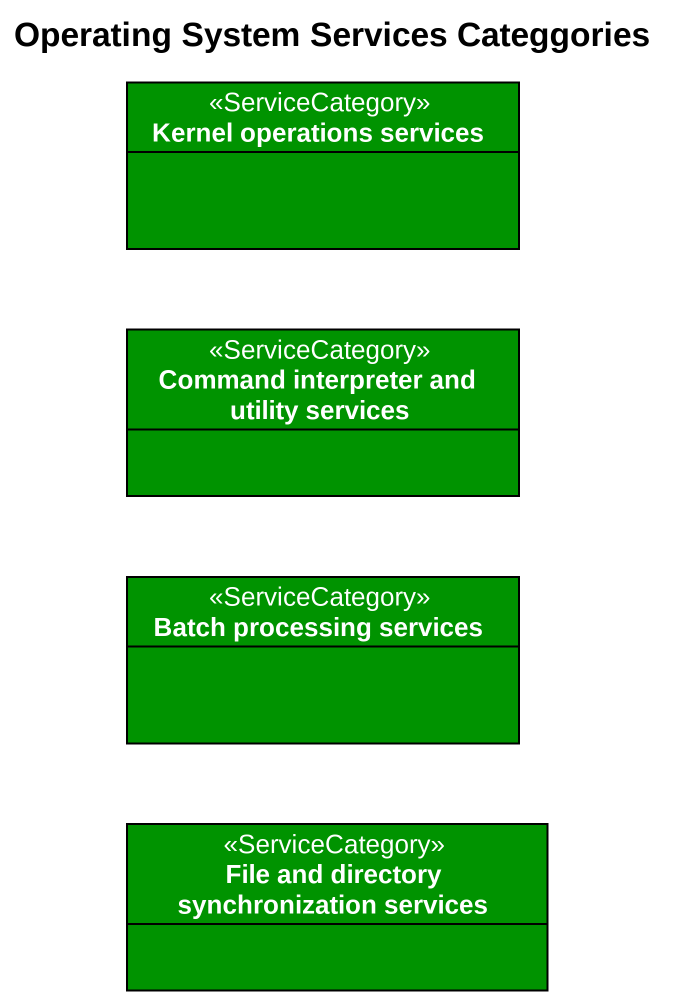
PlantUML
@startuml
title Operating System Services Categgories
hide circle
hide empty members
class "Kernel operations services" as Kernel_operations_services <<ServiceCategory>> #009300
class "Command interpreter and utility services" as Command_interpreter_and <<ServiceCategory>> #009300
class "Batch processing services" as Batch_processing_services <<ServiceCategory>> #009300
class "File and directory synchronization services" as File_and_directory <<ServiceCategory>> #009300
@enduml
